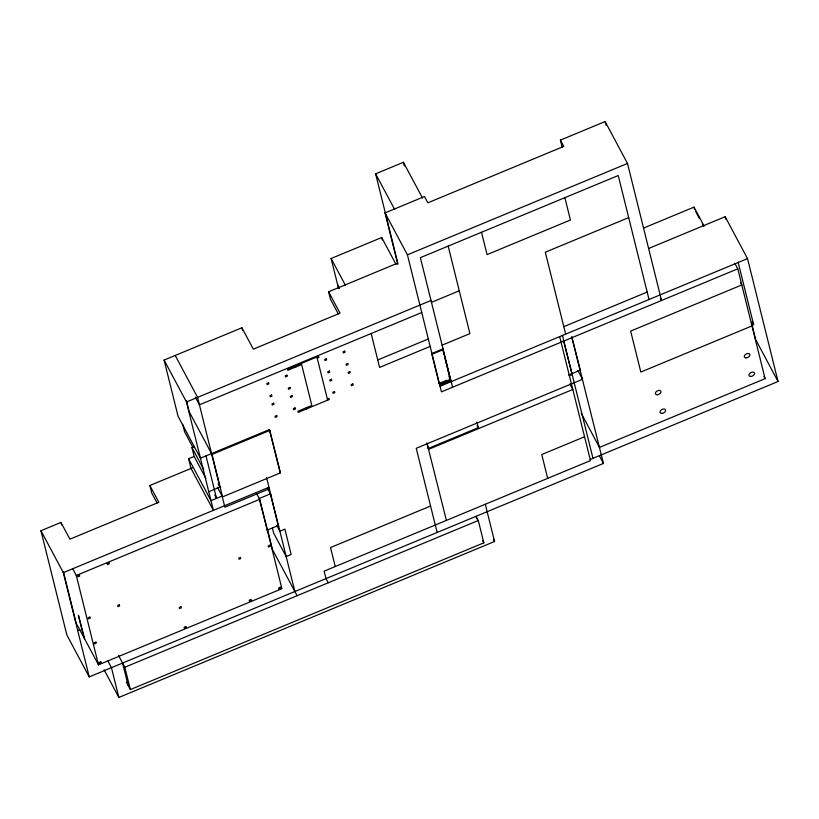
<?xml version="1.0" encoding="UTF-8"?>
<svg xmlns="http://www.w3.org/2000/svg" width="819" height="819" viewBox="0 0 819 819"><rect width="100%" height="100%" fill="white"/><g stroke="black" fill="none" stroke-linecap="round" stroke-linejoin="round"><path stroke-width="1.23" d="M397.358 261.333L375.624 173.833L403.409 162.295L422.502 198.065M397.839 264.465L385.032 212.909L424.488 196.529L427.846 202.815L563.769 146.396L560.411 140.11L605.118 121.55L627.497 163.462L661.537 300.481L660.36 298.28M338.605 288.677L331.111 258.507L381.685 237.52L396.038 264.394M734.858 263.308L737.796 268.827L441.451 391.851L407.412 254.822L627.497 163.462M217.383 487.223L222.543 496.887L280.344 472.891L269.799 430.446L269.349 429.606L200.44 458.21L178.061 416.298L164.097 360.073L241.902 327.774L253.317 349.15L340.018 313.165L328.603 291.789L398.044 262.96M628.685 217.598L545.311 252.201L565.663 334.121M194.164 446.58L191.943 447.512L194.164 456.439L188.605 458.753L191.011 468.427L213.39 510.339L186.476 401.986L431.009 300.471M431.47 302.334L459.264 290.796M421.744 312.53L199.437 404.821L195.311 397.102M317.199 358.067L318.867 357.371L318.591 356.255L287.469 369.174L287.745 370.29L301.638 364.527L311.814 405.487L297.921 411.251L298.198 412.366L329.32 399.447L329.043 398.331L327.375 399.027M643.816 227.969L694 207.135L704.145 226.136M377.733 359.971L428.317 338.974M648.525 248.526L725.153 216.718L747.532 258.62L778.05 381.5L590.202 459.479M430.159 346.417L379.586 367.414L371.171 333.528M442.106 345.157L469.901 333.62L448.167 246.12M431.92 353.491L443.038 348.884M432.104 354.238L443.222 349.621M222.543 496.887L211.998 454.432L269.799 430.446M580.507 371.089L571.734 336.742L603.439 463.431L89.23 676.893L66.851 634.981L40.95 530.722L60.954 522.42L69.912 539.178L158.835 502.272L149.877 485.503L192.342 467.884M563.81 326.668L647.184 292.066M439.015 383.517L446.795 380.282M439.69 384.766L450.808 380.159L448.955 376.699M439.875 385.514L450.993 380.896M440.059 386.261L747.532 258.62M208.763 491.728L219.881 487.11L197.584 397.369L175.205 355.466M89.23 676.893L63.329 572.635L268.96 487.274M269.338 488.759L224.877 507.217L222.092 496.048L210.985 500.665L188.605 458.753M259.695 499.334L281.9 588.697L98.495 664.833L76.29 575.47L259.695 499.334L256.286 492.946M580.057 370.249L568.939 374.867L569.389 375.706L572.164 374.549L563.39 340.202L563.841 341.032M569.87 383.968L572.809 389.475L428.736 449.283L428.296 448.443L478.306 427.682L477.201 423.218M751.402 325.532L753.623 324.6L738.093 262.08M751.985 325.911L640.827 372.051L630.65 331.101L741.809 284.951L740.611 282.719M267.117 530.139L278.225 525.532L270.362 493.877L259.254 498.495L267.557 530.978M77.488 630.569L79.852 629.586M584.561 436.762L541.758 454.535L547.686 478.357M430.569 506.029L330.538 547.553L335.247 566.543M737.796 268.827L765.089 378.665L599.467 447.42L581.214 413.226M478.286 520.505L483.834 542.843L130.364 689.578L124.805 667.239L478.286 520.505L476.044 516.318L476.658 518.796M104.136 669.881L118.857 697.45L494.563 541.492L485.309 504.258M695.751 211.609L699.324 218.315M702.313 223.894L703.501 226.136M752.057 321.672L753.623 324.6M778.05 381.5L755.671 339.588L752.016 324.867M763.902 376.464L765.089 378.665M577.825 370.454L582.534 379.279L416.236 448.31L437.141 532.463M599.324 455.712L603.439 463.431M375.624 173.833L394.717 209.592M385.032 212.909L407.412 254.822M476.924 422.102L477.375 422.932M477.129 425.46L478.757 428.521M493.386 539.281L494.563 541.492M482.708 540.755L483.834 542.843M331.111 258.507L345.464 285.381M426.904 442.864L446.406 520.403M337.684 284.951L339.476 288.308M338.257 313.861L330.456 299.232L328.603 291.789M280.344 472.891L269.349 429.606M328.224 582.8L325.982 578.603L324.14 571.16L590.479 460.595L559.674 336.609M267.403 488.329L270.813 494.717M278.225 525.532L278.675 526.371M276.894 525.624L279.883 531.203L284.879 529.135L291.165 554.453L286.169 556.531L273.638 533.056L272.44 528.235M297.102 595.72L272.481 549.621L267.598 529.944M164.097 360.073L186.476 401.986M211.998 454.432L189.179 411.691L186.445 400.716M218.11 483.804L219.881 487.11M193.008 447.543L184.592 431.777L182.739 424.334M191.943 447.512L203.716 469.563M194.164 456.439L205.938 478.501M214.773 495.045L216.544 498.351L205.999 455.907M157.105 503.009L151.73 492.956L149.877 485.503M72.758 568.847L76.29 575.47M118.448 655.333L124.805 667.239M126.351 682.084L130.364 689.578M40.95 530.722L63.329 572.635M107.924 661.046L111.456 667.659L118.857 697.45M98.495 664.833L76.116 622.921L63.472 572.031M725.153 216.718L725.767 219.195M694 207.135L694.553 209.367M605.118 121.55L606.04 125.256M649.027 299.508L618.232 175.522L420.372 257.657L452.559 387.233M560.411 140.11L562.264 147.553M564.875 197.666L570.423 220.014L487.059 254.617L481.511 232.279M562.458 335.452L592.976 458.323M403.409 162.295L404.33 166.022M442.772 348.781L450.358 379.32L439.24 383.937L431.961 354.617M442.854 349.59L444.062 354.473M444.676 356.92L450.133 378.9M381.685 237.52L382.289 239.916M427.18 443.98L428.296 448.443M316.922 356.951L327.651 400.143M295.802 365.714L296.079 366.83M306.255 407.79L306.531 408.906M289.138 368.489L289.414 369.604M299.59 410.565L299.867 411.681M241.902 327.774L242.516 330.262M266.564 477.59L294.86 591.523M122.574 663.052L128.122 685.39M60.954 522.42L61.579 524.897M84.613 638.851L78.399 615.253L83.947 637.591M268.571 382.77L266.902 383.466L267.178 384.582L268.847 383.896L268.571 382.77M286.916 375.163L285.247 375.849L285.524 376.975L287.193 376.279L286.916 375.163M326.371 358.783L324.703 359.469L324.979 360.585L326.648 359.899L326.371 358.783M344.717 351.167L343.048 351.863L343.325 352.979L344.994 352.283L344.717 351.167M271.621 395.065L269.953 395.751L270.239 396.867L271.898 396.181L271.621 395.065M289.967 387.448L288.298 388.145L288.575 389.26L290.243 388.564L289.967 387.448M329.422 371.068L327.754 371.765L328.04 372.88L329.699 372.184L329.422 371.068M347.768 363.452L346.099 364.148L346.376 365.264L348.044 364.568L347.768 363.452M273.659 403.255L271.99 403.951L272.266 405.067L273.935 404.371L273.659 403.255M292.004 395.638L290.336 396.335L290.612 397.45L292.281 396.754L292.004 395.638M331.46 379.258L329.791 379.955L330.067 381.07L331.736 380.374L331.46 379.258M349.805 371.642L348.136 372.338L348.413 373.454L350.082 372.768L349.805 371.642M276.709 415.54L275.041 416.236L275.317 417.352L276.986 416.656L276.709 415.54M295.055 407.923L293.386 408.62L293.663 409.735L295.331 409.05L295.055 407.923M334.51 391.543L332.842 392.24L333.118 393.355L334.787 392.67L334.51 391.543M352.856 383.937L351.187 384.623L351.464 385.739L353.132 385.053L352.856 383.937M79.412 574.999L77.744 575.685L78.02 576.801L79.689 576.115L79.412 574.999M108.866 562.766L107.197 563.462L107.473 564.578L109.142 563.881L108.866 562.766M89.855 617.076L88.196 617.761L88.472 618.877L90.141 618.191L89.855 617.076M119.318 604.842L117.649 605.538L117.926 606.654L119.594 605.958L119.318 604.842M240.417 557.442L238.749 558.138L239.025 559.254L240.694 558.568L240.417 557.442M269.871 545.219L268.202 545.915L268.478 547.031L270.147 546.334L269.871 545.219M95.905 642.086L94.236 642.772L94.513 643.888L96.181 643.202L95.905 642.086M180.938 606.777L179.269 607.473L179.545 608.589L181.214 607.903L180.938 606.777M100.809 661.813L99.14 662.51L99.416 663.625L101.085 662.929L100.809 661.813M185.841 626.515L184.173 627.211L184.449 628.327L186.118 627.63L185.841 626.515M250.87 599.518L249.201 600.214L249.478 601.33L251.146 600.644L250.87 599.518M280.323 587.295L278.655 587.991L278.931 589.107L280.6 588.411L280.323 587.295M657.196 394.758A3.03 1.884 -28.1 0 0 660.964 391.421A3.03 1.884 -28.1 0 0 656.398 391.533A3.03 1.884 -28.1 0 0 657.196 394.758M661.824 413.38A3.03 1.884 -28.1 0 0 665.591 410.032A3.03 1.884 -28.1 0 0 661.015 410.155A3.03 1.884 -28.1 0 0 661.824 413.38M746.119 357.842A3.03 1.884 -28.1 0 0 749.887 354.504A3.03 1.884 -28.1 0 0 745.321 354.617A3.03 1.884 -28.1 0 0 746.119 357.842M750.747 376.464A3.03 1.884 -28.1 0 0 754.514 373.116A3.03 1.884 -28.1 0 0 749.938 373.239A3.03 1.884 -28.1 0 0 750.747 376.464"/></g></svg>
